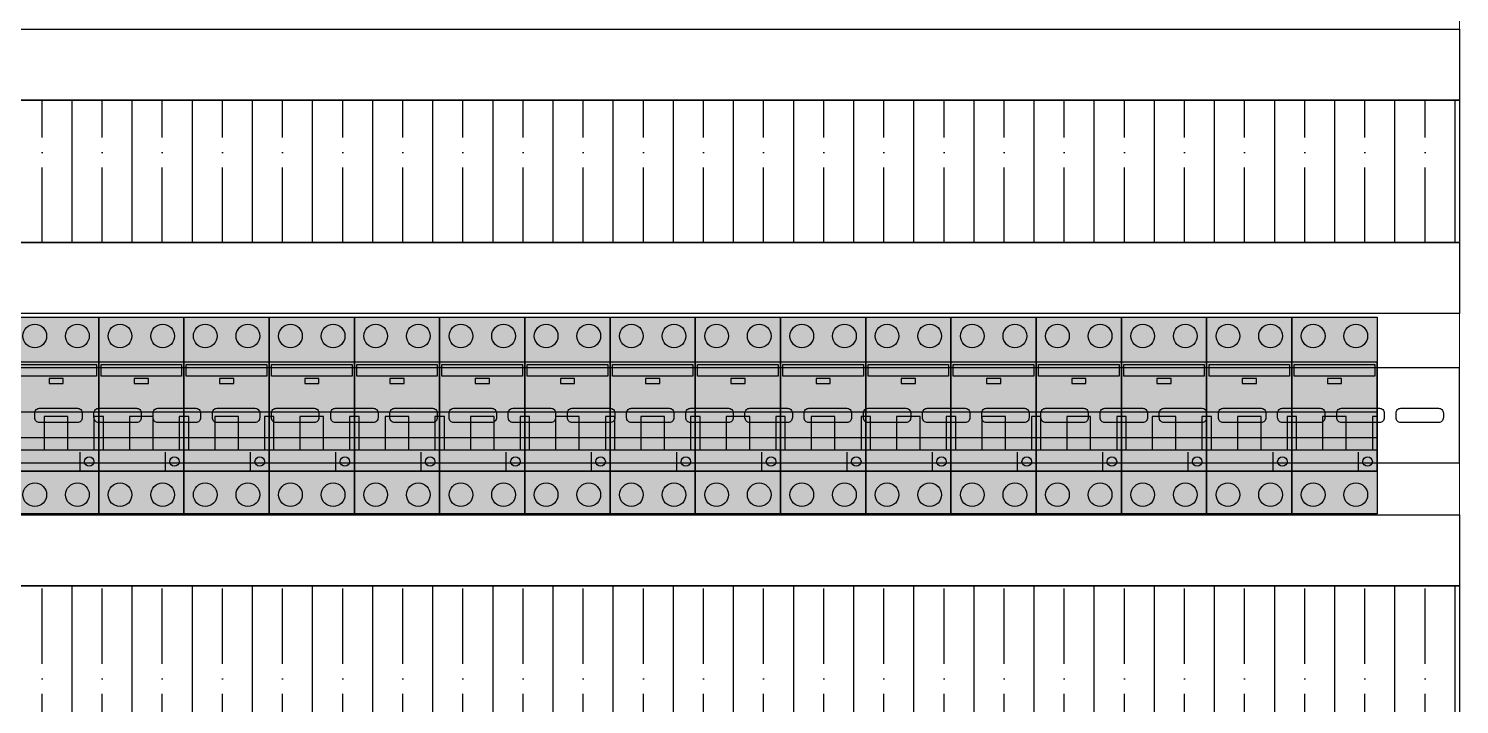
# Model space of a CAD drawing. Header units: millimetres. Extents: x -174 to 283928, y 1291 to 21053.
# Drawn here: x 9557 to 10162, y 19804 to 20089 of the extents above; entities that cross this region are included whole.
import ezdxf

# ---------------------------------------------------------------- set-up
doc = ezdxf.new("R2010")
doc.units = ezdxf.units.MM
doc.layers.add('devices', color=7, linetype='Continuous')

# ---------------------------------------------------------------- blocks, each defined once
blk = doc.blocks.new('*U208')
at = {"ltscale": 2}
blk.add_lwpolyline([(0, 20), (0, -20), (840, -20), (840, 20), (0, 20)], dxfattribs=at)
for points in [[(240.23, 3), (256.23, 3, -0.414214), (258.23, 1), (258.23, -1, -0.414214), (256.23, -3), (240.23, -3, -0.414214), (238.23, -1), (238.23, 1, -0.414214)], [(265.23, 3), (281.23, 3, -0.414214), (283.23, 1), (283.23, -1, -0.414214), (281.23, -3), (265.23, -3, -0.414214), (263.23, -1), (263.23, 1, -0.414214)], [(290.23, 3), (306.23, 3, -0.414214), (308.23, 1), (308.23, -1, -0.414214), (306.23, -3), (290.23, -3, -0.414214), (288.23, -1), (288.23, 1, -0.414214)], [(315.23, 3), (331.23, 3, -0.414214), (333.23, 1), (333.23, -1, -0.414214), (331.23, -3), (315.23, -3, -0.414214), (313.23, -1), (313.23, 1, -0.414214)], [(340.23, 3), (356.23, 3, -0.414214), (358.23, 1), (358.23, -1, -0.414214), (356.23, -3), (340.23, -3, -0.414214), (338.23, -1), (338.23, 1, -0.414214)], [(365.23, 3), (381.23, 3, -0.414214), (383.23, 1), (383.23, -1, -0.414214), (381.23, -3), (365.23, -3, -0.414214), (363.23, -1), (363.23, 1, -0.414214)], [(390.23, 3), (406.23, 3, -0.414214), (408.23, 1), (408.23, -1, -0.414214), (406.23, -3), (390.23, -3, -0.414214), (388.23, -1), (388.23, 1, -0.414214)], [(415.23, 3), (431.23, 3, -0.414214), (433.23, 1), (433.23, -1, -0.414214), (431.23, -3), (415.23, -3, -0.414214), (413.23, -1), (413.23, 1, -0.414214)], [(440.23, 3), (456.23, 3, -0.414214), (458.23, 1), (458.23, -1, -0.414214), (456.23, -3), (440.23, -3, -0.414214), (438.23, -1), (438.23, 1, -0.414214)], [(465.23, 3), (481.23, 3, -0.414214), (483.23, 1), (483.23, -1, -0.414214), (481.23, -3), (465.23, -3, -0.414214), (463.23, -1), (463.23, 1, -0.414214)], [(490.23, 3), (506.23, 3, -0.414214), (508.23, 1), (508.23, -1, -0.414214), (506.23, -3), (490.23, -3, -0.414214), (488.23, -1), (488.23, 1, -0.414214)], [(515.23, 3), (531.23, 3, -0.414214), (533.23, 1), (533.23, -1, -0.414214), (531.23, -3), (515.23, -3, -0.414214), (513.23, -1), (513.23, 1, -0.414214)], [(540.23, 3), (556.23, 3, -0.414214), (558.23, 1), (558.23, -1, -0.414214), (556.23, -3), (540.23, -3, -0.414214), (538.23, -1), (538.23, 1, -0.414214)], [(565.23, 3), (581.23, 3, -0.414214), (583.23, 1), (583.23, -1, -0.414214), (581.23, -3), (565.23, -3, -0.414214), (563.23, -1), (563.23, 1, -0.414214)], [(590.23, 3), (606.23, 3, -0.414214), (608.23, 1), (608.23, -1, -0.414214), (606.23, -3), (590.23, -3, -0.414214), (588.23, -1), (588.23, 1, -0.414214)], [(615.23, 3), (631.23, 3, -0.414214), (633.23, 1), (633.23, -1, -0.414214), (631.23, -3), (615.23, -3, -0.414214), (613.23, -1), (613.23, 1, -0.414214)], [(640.23, 3), (656.23, 3, -0.414214), (658.23, 1), (658.23, -1, -0.414214), (656.23, -3), (640.23, -3, -0.414214), (638.23, -1), (638.23, 1, -0.414214)], [(665.23, 3), (681.23, 3, -0.414214), (683.23, 1), (683.23, -1, -0.414214), (681.23, -3), (665.23, -3, -0.414214), (663.23, -1), (663.23, 1, -0.414214)], [(690.23, 3), (706.23, 3, -0.414214), (708.23, 1), (708.23, -1, -0.414214), (706.23, -3), (690.23, -3, -0.414214), (688.23, -1), (688.23, 1, -0.414214)], [(715.23, 3), (731.23, 3, -0.414214), (733.23, 1), (733.23, -1, -0.414214), (731.23, -3), (715.23, -3, -0.414214), (713.23, -1), (713.23, 1, -0.414214)], [(740.23, 3), (756.23, 3, -0.414214), (758.23, 1), (758.23, -1, -0.414214), (756.23, -3), (740.23, -3, -0.414214), (738.23, -1), (738.23, 1, -0.414214)], [(765.23, 3), (781.23, 3, -0.414214), (783.23, 1), (783.23, -1, -0.414214), (781.23, -3), (765.23, -3, -0.414214), (763.23, -1), (763.23, 1, -0.414214)], [(790.23, 3), (806.23, 3, -0.414214), (808.23, 1), (808.23, -1, -0.414214), (806.23, -3), (790.23, -3, -0.414214), (788.23, -1), (788.23, 1, -0.414214)], [(815.23, 3), (831.23, 3, -0.414214), (833.23, 1), (833.23, -1, -0.414214), (831.23, -3), (815.23, -3, -0.414214), (813.23, -1), (813.23, 1, -0.414214)]]:
    blk.add_lwpolyline(points, format="xyb", close=True, dxfattribs=at)
blk = doc.blocks.new('*U198')
at = {"color": 0, "linetype": 'Continuous', "lineweight": 0}
blk.add_line((950, 50), (950, 2150), dxfattribs=at)
blk = doc.blocks.new('*U197')
blk.add_wipeout([(0, 30), (840, 30), (840, -30), (0, -30)])
at = {"true_color": 0x2776bb}
h = blk.add_hatch(dxfattribs=at)
h.set_pattern_fill('ANSI35', color=152, scale=4, angle=45)
h.set_pattern_definition([(90, (-6146.77, 1406.27), (-25.4, 0), []), (90, (-6134.07, 1418.97), (-25.4, 0), [31.75, -6.35, 0, -6.35])])
h.paths.add_polyline_path([(840, -30), (840, 30), (0, 30), (0, -30)])
blk.add_lwpolyline([(0, 30), (840, 30), (840, -30), (0, -30), (0, 30)])
blk = doc.blocks.new('DS201')
at = {"true_color": 0xffffff}
blk.add_hatch(color=7, dxfattribs=at).paths.add_polyline_path([(0, -64), (0, 19), (36, 19), (36, -64)])
at = {"color": 7, "linetype": 'Continuous'}
for points in [[(0, -64), (0, 19), (36, 19), (36, -64)], [(36, -46), (36, 0), (0, 0), (0, -46)], [(1, -6), (1, -1), (35, -1), (35, -6)], [(21, -9), (21, -7), (15, -7), (15, -9)], [(0, -46), (0, -21), (36, -21), (36, -46)], [(2, -37), (2, -23), (0, -23), (0, -37)], [(23, -37), (23, -23), (13, -23), (13, -37)], [(36, -37), (36, -23), (34, -23), (34, -37)], [(36, -37), (36, -32), (0, -32), (0, -37)]]:
    blk.add_lwpolyline(points, close=True, dxfattribs=at)
blk.add_lwpolyline([(28, -38), (28, -46), (36, -46)], dxfattribs=at)
for centre, radius in [((9, 11), 5), ((27, 11), 5), ((32, -42), 2), ((9, -56), 5), ((27, -56), 5)]:
    blk.add_circle(centre, radius, dxfattribs=at)
at = {"color": 1, "linetype": 'Continuous'}
blk.add_solid([(1, -6), (1, -1), (35, -6), (35, -1)], dxfattribs=at)
at = {"color": 7, "linetype": 'Continuous'}
for points in [[(2, -37), (2, -23), (0, -37), (0, -23)], [(23, -37), (23, -23), (13, -37), (13, -23)], [(36, -37), (36, -23), (34, -37), (34, -23)], [(36, -37), (36, -32), (0, -37), (0, -32)]]:
    blk.add_solid(points, dxfattribs=at)

msp = doc.modelspace()

# ---------------------------------------------------------------- linework, layer by layer
at = {"layer": 'Defpoints', "color": 6}
for points in [[(10161.853, 20059.172), (9321.826, 20059.172), (9321.826, 20089.172), (10161.853, 20089.172)], [(10161.853, 19969.172), (9321.853, 19969.172), (9321.853, 19999.172), (10161.853, 19999.172)], [(10161.853, 19854.172), (9321.826, 19854.172), (9321.826, 19884.172), (10161.853, 19884.172)]]:
    msp.add_lwpolyline(points, close=True, dxfattribs=at)

# ---------------------------------------------------------------- block references
msp.add_blockref('*U198', (9211.853, 18769.172))
at = {"color": 1}
msp.add_blockref('*U208', (9321.853, 19926.172), dxfattribs=at)
at = {"layer": 'devices'}
for p in [(9551.087, 19948.672), (9587.087, 19948.672), (9623.087, 19948.672), (9659.087, 19948.672), (9695.087, 19948.672), (9731.087, 19948.672), (9767.087, 19948.672), (9803.087, 19948.672), (9839.087, 19948.672), (9875.087, 19948.672), (9911.087, 19948.672), (9947.087, 19948.672), (9983.087, 19948.672), (10019.087, 19948.672), (10055.087, 19948.672), (10091.087, 19948.672)]:
    msp.add_blockref('DS201', p, dxfattribs=at)

# ---------------------------------------------------------------- next in the draw order: block references
for p in [(9321.853, 20029.172), (9321.853, 19824.172)]:
    msp.add_blockref('*U197', p)

doc.saveas('drawing.dxf')
